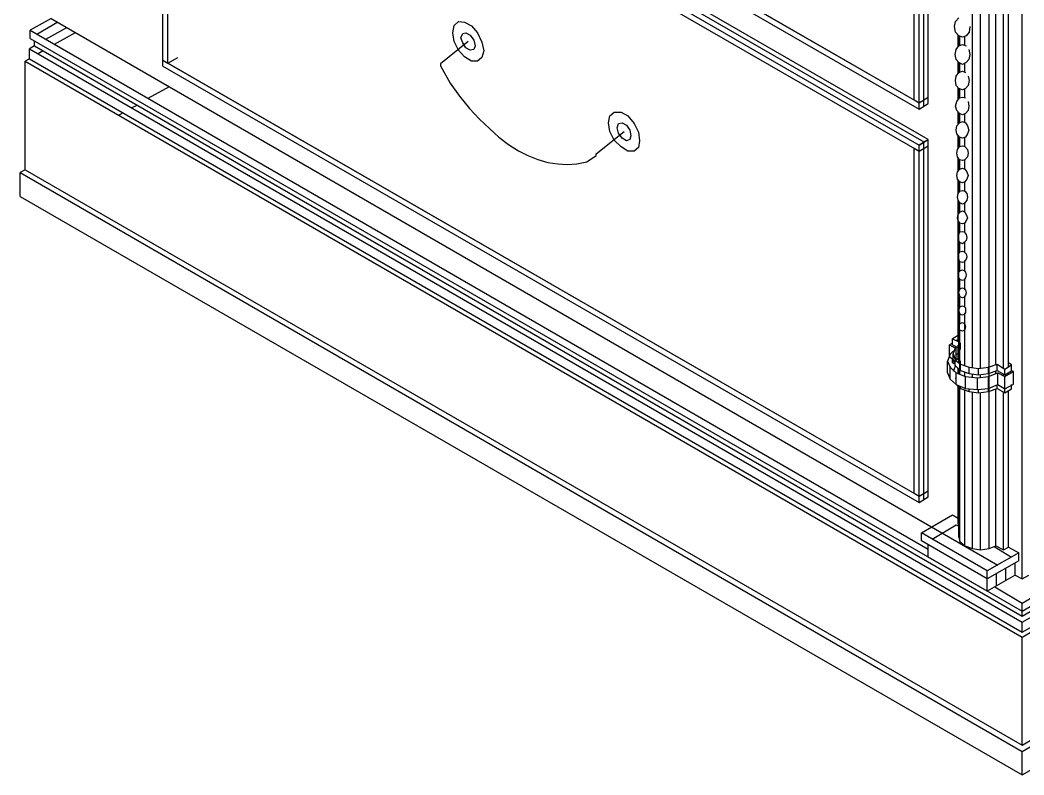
# Model space of a CAD drawing. Header units: inches. Extents: x 0.3 to 16.2, y 0.3 to 11.4.
# Drawn here: x 3.06 to 3.696, y 0.775 to 1.254 of the extents above; entities that cross this region are included whole.
import ezdxf

# ---------------------------------------------------------------- set-up
doc = ezdxf.new("R2010")
doc.units = ezdxf.units.IN
doc.header["$LTSCALE"] = 0.009843
doc.header["$MEASUREMENT"] = 0
doc.layers.add('GEOMETRY', color=7, linetype='Continuous')

msp = doc.modelspace()

# ---------------------------------------------------------------- linework, layer by layer
at = {"layer": 'GEOMETRY'}
for p, q in [((3.69528, 0.89921), (3.69528, 1.58504)), ((3.15039, 1.47795), (3.62992, 1.20118)), ((3.15039, 1.47795), (3.62992, 1.20118)), ((3.15039, 1.47402), (3.62992, 1.19724)), ((3.15354, 1.47598), (3.62992, 1.20118)), ((3.15354, 1.45315), (3.63307, 1.17638)), ((3.15354, 1.45315), (3.63307, 1.17638)), ((3.63583, 1.17795), (3.1563, 1.45472)), ((3.63583, 1.17795), (3.1563, 1.45472)), ((3.15039, 1.45118), (3.62992, 1.17441)), ((3.15039, 1.45118), (3.62992, 1.17441)), ((3.15039, 1.44724), (3.62992, 1.17047)), ((3.15039, 1.22835), (3.15039, 1.44724)), ((3.15354, 1.22638), (3.15354, 1.44567)), ((3.15354, 1.23031), (3.15354, 1.44567)), ((3.67441, 0.9185), (3.67441, 1.44213)), ((3.67874, 1.03504), (3.67874, 1.42638)), ((3.66378, 1.03307), (3.66378, 1.42402)), ((3.6689, 1.03268), (3.6689, 1.42402)), ((3.68346, 1.03307), (3.68346, 1.42441)), ((3.68661, 1.03386), (3.68661, 1.4248)), ((3.63307, 1.19921), (3.63307, 1.40079)), ((3.63583, 1.20079), (3.63583, 1.40236)), ((3.62677, 1.20315), (3.62677, 1.39685)), ((3.62992, 1.20118), (3.62992, 1.39488)), ((3.63583, 1.20472), (3.63583, 1.39843)), ((3.69528, 0.87874), (4.52126, 1.35551)), ((3.69528, 0.87559), (4.51575, 1.34921)), ((3.69528, 0.87165), (4.52244, 1.34921)), ((3.69528, 0.87165), (4.52244, 1.34921)), ((3.69528, 0.86535), (4.52244, 1.34291)), ((3.69528, 0.8622), (4.52795, 1.34291)), ((3.69528, 0.8622), (4.52795, 1.34291)), ((3.69528, 0.7937), (4.52795, 1.27441)), ((3.69528, 0.78976), (4.53465, 1.27441)), ((3.69528, 0.78976), (4.53465, 1.27441)), ((3.07953, 1.25472), (3.06614, 1.24724)), ((3.07953, 1.25472), (3.67992, 0.90787)), ((3.65315, 1.25276), (3.65512, 1.25512)), ((3.69528, 0.7748), (4.53465, 1.25906)), ((3.08386, 1.25236), (3.07047, 1.24449)), ((3.08937, 1.24882), (3.07598, 1.24134)), ((3.33425, 1.24567), (3.33504, 1.25039)), ((3.33504, 1.25039), (3.3378, 1.25276)), ((3.3378, 1.25276), (3.34173, 1.25236)), ((3.34173, 1.25236), (3.34606, 1.25)), ((3.34606, 1.25), (3.35, 1.24567)), ((3.65236, 1.24961), (3.65315, 1.25276)), ((3.65315, 1.24606), (3.65236, 1.24961)), ((3.6622, 1.24961), (3.66181, 1.24606)), ((3.06614, 1.24724), (3.63583, 0.91811)), ((3.06614, 1.24724), (3.63583, 0.91811)), ((3.06614, 1.24213), (3.06614, 1.24724)), ((3.06614, 1.24213), (3.69528, 0.87874)), ((3.09488, 1.24567), (3.0815, 1.23819)), ((3.33504, 1.24016), (3.33425, 1.24567)), ((3.33937, 1.24252), (3.34055, 1.24528)), ((3.34055, 1.23937), (3.33937, 1.24252)), ((3.34055, 1.24528), (3.34252, 1.24567)), ((3.34252, 1.24567), (3.34528, 1.24409)), ((3.34528, 1.24409), (3.34764, 1.24094)), ((3.35, 1.24567), (3.35276, 1.23976)), ((3.65512, 1.2437), (3.65315, 1.24606)), ((3.65472, 1.23701), (3.65472, 1.24409)), ((3.65748, 1.24291), (3.65512, 1.2437)), ((3.65512, 1.2374), (3.65512, 1.2437)), ((3.65591, 1.2378), (3.65591, 1.24331)), ((3.65984, 1.2437), (3.65748, 1.24291)), ((3.65906, 1.2378), (3.65906, 1.24331)), ((3.65906, 1.2378), (3.65906, 1.24331)), ((3.66181, 1.24606), (3.65984, 1.2437)), ((3.0689, 1.2374), (3.06575, 1.23543)), ((3.06575, 1.23543), (3.69528, 0.87165)), ((3.06575, 1.23543), (3.69528, 0.87165)), ((3.06575, 1.22913), (3.06575, 1.23543)), ((3.0689, 1.2374), (3.0689, 1.24055)), ((3.0689, 1.2374), (3.69528, 0.87559)), ((3.34409, 1.24016), (3.32638, 1.22598)), ((3.3378, 1.23465), (3.33504, 1.24016)), ((3.34252, 1.23622), (3.34055, 1.23937)), ((3.34528, 1.23465), (3.34252, 1.23622)), ((3.34764, 1.23504), (3.34528, 1.23465)), ((3.34764, 1.24094), (3.34843, 1.2374)), ((3.34843, 1.2374), (3.34764, 1.23504)), ((3.35276, 1.23976), (3.35394, 1.23425)), ((3.65276, 1.23189), (3.65354, 1.23504)), ((3.65354, 1.23504), (3.65512, 1.2374)), ((3.65512, 1.2374), (3.65748, 1.23819)), ((3.65748, 1.23819), (3.65984, 1.2374)), ((3.66142, 1.23504), (3.6622, 1.23189)), ((3.06575, 1.22913), (3.06299, 1.22756)), ((3.06575, 1.22913), (3.69528, 0.86535)), ((3.07441, 1.23425), (3.07126, 1.23228)), ((3.15354, 1.22638), (3.15984, 1.22992)), ((3.34173, 1.23031), (3.3378, 1.23465)), ((3.34606, 1.22756), (3.34173, 1.23031)), ((3.35276, 1.22992), (3.35, 1.22756)), ((3.35394, 1.23425), (3.35276, 1.22992)), ((3.65354, 1.22874), (3.65276, 1.23189)), ((3.65512, 1.22677), (3.65354, 1.22874)), ((3.66142, 1.22874), (3.65984, 1.22677)), ((3.6622, 1.23189), (3.66142, 1.22874)), ((3.06299, 1.22756), (3.69528, 0.8622)), ((3.06299, 1.22756), (3.69528, 0.8622)), ((3.06299, 1.15866), (3.06299, 1.22756)), ((3.15039, 1.22835), (3.62992, 0.95157)), ((3.15039, 1.22835), (3.62992, 0.95157)), ((3.15039, 1.22835), (3.15354, 1.22638)), ((3.15039, 1.22441), (3.15039, 1.22835)), ((3.15039, 1.22441), (3.62992, 0.94764)), ((3.15354, 1.22638), (3.62992, 0.95157)), ((3.32638, 1.22598), (3.32638, 1.2248)), ((3.32638, 1.2248), (3.33268, 1.21378)), ((3.35, 1.22756), (3.34606, 1.22756)), ((3.65472, 1.21969), (3.65472, 1.22717)), ((3.65748, 1.22559), (3.65512, 1.22677)), ((3.65512, 1.22008), (3.65512, 1.22677)), ((3.65591, 1.22087), (3.65591, 1.22638)), ((3.65984, 1.22677), (3.65748, 1.22559)), ((3.65906, 1.22047), (3.65906, 1.22638)), ((3.65906, 1.22047), (3.65906, 1.22638)), ((3.65315, 1.21535), (3.65354, 1.21811)), ((3.65354, 1.21811), (3.65512, 1.22047)), ((3.65512, 1.22047), (3.65748, 1.22126)), ((3.65748, 1.22126), (3.65945, 1.22047)), ((3.66102, 1.21811), (3.66181, 1.21535)), ((3.15433, 1.21142), (3.14094, 1.20394)), ((3.33268, 1.21378), (3.33858, 1.20551)), ((3.65354, 1.2122), (3.65315, 1.21535)), ((3.65512, 1.21024), (3.65354, 1.2122)), ((3.65472, 1.20315), (3.65472, 1.21102)), ((3.65512, 1.20354), (3.65512, 1.21063)), ((3.65748, 1.20945), (3.65512, 1.21024)), ((3.65591, 1.20433), (3.65591, 1.20984)), ((3.65945, 1.21024), (3.65748, 1.20945)), ((3.65906, 1.20433), (3.65906, 1.21024)), ((3.65906, 1.20433), (3.65906, 1.21024)), ((3.66102, 1.2122), (3.65945, 1.21024)), ((3.66181, 1.21535), (3.66102, 1.2122)), ((3.33858, 1.20551), (3.34488, 1.19764)), ((3.62992, 1.20118), (3.63583, 1.20472)), ((3.62992, 1.20118), (3.63583, 1.20472)), ((3.62992, 1.20118), (3.63583, 1.20472)), ((3.63583, 1.20079), (3.63583, 1.20472)), ((3.65394, 1.20197), (3.65551, 1.20433)), ((3.65551, 1.20433), (3.65748, 1.20472)), ((3.65748, 1.20472), (3.65945, 1.20433)), ((3.13386, 1.19961), (3.13071, 1.19803)), ((3.34488, 1.19764), (3.35118, 1.19094)), ((3.62677, 1.20315), (3.62992, 1.20118)), ((3.62992, 1.19724), (3.62992, 1.20118)), ((3.62992, 1.19724), (3.63583, 1.20079)), ((3.63307, 1.19921), (3.63583, 1.20079)), ((3.65315, 1.19921), (3.65394, 1.20197)), ((3.65394, 1.19646), (3.65315, 1.19921)), ((3.66102, 1.20197), (3.66142, 1.19921)), ((3.66142, 1.19921), (3.66102, 1.19646)), ((3.1252, 1.19488), (3.12244, 1.19331)), ((3.35118, 1.19094), (3.35748, 1.18504)), ((3.43307, 1.18858), (3.43386, 1.19291)), ((3.43386, 1.19291), (3.43661, 1.19528)), ((3.43661, 1.19528), (3.44094, 1.19528)), ((3.44094, 1.19528), (3.44528, 1.19291)), ((3.44528, 1.19291), (3.44921, 1.18819)), ((3.65551, 1.19449), (3.65394, 1.19646)), ((3.65472, 1.1874), (3.65472, 1.19567)), ((3.65512, 1.1878), (3.65512, 1.19528)), ((3.65748, 1.1937), (3.65551, 1.19449)), ((3.65591, 1.18858), (3.65591, 1.19449)), ((3.65945, 1.19449), (3.65748, 1.1937)), ((3.65906, 1.18858), (3.65906, 1.19449)), ((3.65906, 1.18858), (3.65906, 1.19449)), ((3.66102, 1.19646), (3.65945, 1.19449)), ((3.35748, 1.18504), (3.36339, 1.17953)), ((3.43386, 1.18307), (3.43307, 1.18858)), ((3.43858, 1.18543), (3.43937, 1.18819)), ((3.43937, 1.18189), (3.43858, 1.18543)), ((3.43937, 1.18819), (3.44173, 1.18858)), ((3.44173, 1.18858), (3.44449, 1.18701)), ((3.44449, 1.18701), (3.44646, 1.18386)), ((3.44921, 1.18819), (3.45197, 1.18268)), ((3.65354, 1.18386), (3.65394, 1.18661)), ((3.65394, 1.18661), (3.65551, 1.18858)), ((3.65551, 1.18858), (3.65748, 1.18937)), ((3.65748, 1.18937), (3.65945, 1.18858)), ((3.65945, 1.18858), (3.66063, 1.18661)), ((3.66063, 1.18661), (3.66142, 1.18386)), ((3.36339, 1.17953), (3.36969, 1.1748)), ((3.4252, 1.1689), (3.44291, 1.18307)), ((3.43661, 1.17756), (3.43386, 1.18307)), ((3.44173, 1.17874), (3.43937, 1.18189)), ((3.44449, 1.17717), (3.44173, 1.17874)), ((3.44646, 1.17795), (3.44449, 1.17717)), ((3.44646, 1.18386), (3.44724, 1.18031)), ((3.44724, 1.18031), (3.44646, 1.17795)), ((3.45197, 1.18268), (3.45276, 1.17717)), ((3.62992, 1.17441), (3.63583, 1.17795)), ((3.62992, 1.17441), (3.63583, 1.17795)), ((3.63307, 1.17638), (3.63583, 1.17795)), ((3.63307, 1.17638), (3.63583, 1.17795)), ((3.63583, 0.95118), (3.63583, 1.17795)), ((3.63583, 1.17402), (3.63583, 1.17795)), ((3.65394, 1.1815), (3.65354, 1.18386)), ((3.65551, 1.17953), (3.65394, 1.1815)), ((3.65472, 1.17244), (3.65472, 1.18071)), ((3.65512, 1.17283), (3.65512, 1.18031)), ((3.65748, 1.17874), (3.65551, 1.17953)), ((3.65591, 1.17362), (3.65591, 1.17913)), ((3.65945, 1.17953), (3.65748, 1.17874)), ((3.65906, 1.17362), (3.65906, 1.17953)), ((3.65906, 1.17362), (3.65906, 1.17953)), ((3.66063, 1.1815), (3.65945, 1.17953)), ((3.66142, 1.18386), (3.66063, 1.1815)), ((3.36969, 1.1748), (3.37598, 1.17087)), ((3.44094, 1.17323), (3.43661, 1.17756)), ((3.44528, 1.17047), (3.44094, 1.17323)), ((3.45197, 1.17283), (3.44921, 1.17047)), ((3.45276, 1.17717), (3.45197, 1.17283)), ((3.62677, 1.17244), (3.62992, 1.17047)), ((3.62677, 1.17244), (3.62992, 1.17047)), ((3.62677, 0.95354), (3.62677, 1.17244)), ((3.63268, 1.17598), (3.62992, 1.17441)), ((3.62992, 1.17047), (3.62992, 1.17441)), ((3.62992, 1.17047), (3.63583, 1.17402)), ((3.62992, 1.17047), (3.63583, 1.17402)), ((3.62992, 1.17047), (3.63583, 1.17402)), ((3.63307, 0.94961), (3.63307, 1.17638)), ((3.63583, 0.95512), (3.63583, 1.17402)), ((3.65394, 1.16929), (3.65433, 1.17165)), ((3.65433, 1.17165), (3.65551, 1.17362)), ((3.65551, 1.17362), (3.65748, 1.17402)), ((3.65748, 1.17402), (3.65906, 1.17362)), ((3.65906, 1.17362), (3.66063, 1.17165)), ((3.66063, 1.17165), (3.66102, 1.16929)), ((3.37598, 1.17087), (3.38189, 1.16772)), ((3.38189, 1.16772), (3.38819, 1.16535)), ((3.38819, 1.16535), (3.39449, 1.16339)), ((3.41929, 1.16378), (3.4252, 1.16772)), ((3.4252, 1.16772), (3.4252, 1.1689)), ((3.44921, 1.17047), (3.44528, 1.17047)), ((3.62992, 0.95157), (3.62992, 1.17047)), ((3.65433, 1.16693), (3.65394, 1.16929)), ((3.65551, 1.16496), (3.65433, 1.16693)), ((3.65472, 1.15787), (3.65472, 1.16614)), ((3.65512, 1.15827), (3.65512, 1.16575)), ((3.66063, 1.16693), (3.65906, 1.16496)), ((3.66102, 1.16929), (3.66063, 1.16693)), ((3.06299, 1.15866), (3.05984, 1.15709)), ((3.06299, 1.15866), (3.69528, 0.7937)), ((3.39449, 1.16339), (3.40079, 1.1626)), ((3.40079, 1.1626), (3.40669, 1.1622)), ((3.40669, 1.1622), (3.41299, 1.1626)), ((3.41299, 1.1626), (3.41929, 1.16378)), ((3.65433, 1.15748), (3.65591, 1.15906)), ((3.65748, 1.16457), (3.65551, 1.16496)), ((3.65591, 1.15906), (3.65591, 1.16496)), ((3.65591, 1.15906), (3.65748, 1.15984)), ((3.65906, 1.16496), (3.65748, 1.16457)), ((3.65748, 1.15984), (3.65906, 1.15906)), ((3.65906, 1.15906), (3.65906, 1.16496)), ((3.65906, 1.15906), (3.65906, 1.16496)), ((3.65906, 1.15906), (3.66024, 1.15748)), ((3.05984, 1.15709), (3.69528, 0.78976)), ((3.05984, 1.15709), (3.69528, 0.78976)), ((3.05984, 1.14173), (3.05984, 1.15709)), ((3.65394, 1.15512), (3.65433, 1.15748)), ((3.65433, 1.15276), (3.65394, 1.15512)), ((3.65591, 1.15118), (3.65433, 1.15276)), ((3.65472, 1.1437), (3.65472, 1.15236)), ((3.66024, 1.15276), (3.65906, 1.15118)), ((3.66024, 1.15748), (3.66102, 1.15512)), ((3.66102, 1.15512), (3.66024, 1.15276)), ((3.65512, 1.14409), (3.65512, 1.15197)), ((3.65748, 1.15039), (3.65591, 1.15118)), ((3.65591, 1.14528), (3.65591, 1.15118)), ((3.65906, 1.15118), (3.65748, 1.15039)), ((3.65906, 1.14528), (3.65906, 1.15118)), ((3.65906, 1.14528), (3.65906, 1.15118)), ((3.05984, 1.14173), (3.69528, 0.7748)), ((3.65433, 1.14134), (3.65472, 1.1437)), ((3.65472, 1.13937), (3.65433, 1.14134)), ((3.65472, 1.1437), (3.65591, 1.14528)), ((3.65591, 1.14528), (3.65748, 1.14567)), ((3.65748, 1.14567), (3.65906, 1.14528)), ((3.65906, 1.14528), (3.66024, 1.1437)), ((3.66024, 1.1437), (3.66063, 1.14134)), ((3.66063, 1.14134), (3.66024, 1.13937)), ((3.65591, 1.1378), (3.65472, 1.13937)), ((3.65472, 1.04961), (3.65472, 1.13937)), ((3.65512, 1.13071), (3.65512, 1.13898)), ((3.65748, 1.13701), (3.65591, 1.1378)), ((3.65591, 1.13189), (3.65591, 1.1378)), ((3.65906, 1.1378), (3.65748, 1.13701)), ((3.66024, 1.13937), (3.65906, 1.1378)), ((3.65906, 1.13189), (3.65906, 1.1378)), ((3.65906, 1.13189), (3.65906, 1.1378)), ((3.65433, 1.12835), (3.65472, 1.13031)), ((3.65472, 1.12638), (3.65433, 1.12835)), ((3.65472, 1.13031), (3.65591, 1.13189)), ((3.65591, 1.13189), (3.65748, 1.13268)), ((3.65748, 1.13268), (3.65906, 1.13189)), ((3.65906, 1.13189), (3.65984, 1.13031)), ((3.65984, 1.13031), (3.66063, 1.12835)), ((3.66063, 1.12835), (3.65984, 1.12638)), ((3.65591, 1.1248), (3.65472, 1.12638)), ((3.65512, 1.03661), (3.65512, 1.12638)), ((3.65748, 1.12441), (3.65591, 1.1248)), ((3.65591, 1.11929), (3.65591, 1.1248)), ((3.65906, 1.1248), (3.65748, 1.12441)), ((3.65984, 1.12638), (3.65906, 1.1248)), ((3.65906, 1.1189), (3.65906, 1.1252)), ((3.65906, 1.1189), (3.65906, 1.1252)), ((3.65472, 1.11575), (3.65512, 1.11772)), ((3.65512, 1.11378), (3.65472, 1.11575)), ((3.65512, 1.11772), (3.65591, 1.11929)), ((3.65591, 1.11929), (3.65748, 1.11969)), ((3.65748, 1.11969), (3.65866, 1.11929)), ((3.65866, 1.11929), (3.65984, 1.11772)), ((3.65984, 1.11772), (3.66024, 1.11575)), ((3.66024, 1.11575), (3.65984, 1.11378)), ((3.65591, 1.1126), (3.65512, 1.11378)), ((3.65748, 1.11181), (3.65591, 1.1126)), ((3.65591, 1.10669), (3.65591, 1.1126)), ((3.65866, 1.1126), (3.65748, 1.11181)), ((3.65984, 1.11378), (3.65866, 1.1126)), ((3.65906, 1.1063), (3.65906, 1.11299)), ((3.65906, 1.1063), (3.65906, 1.11299)), ((3.65472, 1.10354), (3.65512, 1.10551)), ((3.65512, 1.10197), (3.65472, 1.10354)), ((3.65512, 1.10551), (3.65591, 1.10669)), ((3.65591, 1.10039), (3.65512, 1.10197)), ((3.65591, 1.10669), (3.65748, 1.10709)), ((3.65748, 1.10709), (3.65866, 1.10669)), ((3.65866, 1.10669), (3.65984, 1.10551)), ((3.65984, 1.10197), (3.65866, 1.10039)), ((3.65984, 1.10551), (3.66024, 1.10354)), ((3.66024, 1.10354), (3.65984, 1.10197)), ((3.65591, 1.09449), (3.65591, 1.10079)), ((3.65748, 1.1), (3.65591, 1.10039)), ((3.6563, 1.09488), (3.65748, 1.09528)), ((3.65866, 1.10039), (3.65748, 1.1)), ((3.65748, 1.09528), (3.65866, 1.09488)), ((3.65906, 1.09449), (3.65906, 1.10118)), ((3.65906, 1.09449), (3.65906, 1.10118)), ((3.65512, 1.0937), (3.6563, 1.09488)), ((3.65512, 1.09213), (3.65512, 1.0937)), ((3.65512, 1.09016), (3.65512, 1.09213)), ((3.6563, 1.08898), (3.65512, 1.09016)), ((3.65591, 1.08307), (3.65591, 1.08937)), ((3.65748, 1.08858), (3.6563, 1.08898)), ((3.65866, 1.08898), (3.65748, 1.08858)), ((3.65866, 1.09488), (3.65945, 1.0937)), ((3.65945, 1.09016), (3.65866, 1.08898)), ((3.65906, 1.08268), (3.65906, 1.08937)), ((3.65906, 1.08268), (3.65906, 1.08937)), ((3.65945, 1.0937), (3.65984, 1.09213)), ((3.65984, 1.09213), (3.65945, 1.09016)), ((3.65512, 1.08071), (3.65551, 1.08228)), ((3.65551, 1.08228), (3.6563, 1.08346)), ((3.6563, 1.08346), (3.65748, 1.08386)), ((3.65748, 1.08386), (3.65866, 1.08346)), ((3.65866, 1.08346), (3.65945, 1.08228)), ((3.65945, 1.08228), (3.65984, 1.08071)), ((3.65551, 1.07913), (3.65512, 1.08071)), ((3.6563, 1.07795), (3.65551, 1.07913)), ((3.65591, 1.07165), (3.65591, 1.07795)), ((3.65748, 1.07756), (3.6563, 1.07795)), ((3.65866, 1.07795), (3.65748, 1.07756)), ((3.65945, 1.07913), (3.65866, 1.07795)), ((3.65906, 1.07165), (3.65906, 1.07835)), ((3.65906, 1.07165), (3.65906, 1.07835)), ((3.65984, 1.08071), (3.65945, 1.07913)), ((3.65512, 1.06969), (3.65551, 1.07126)), ((3.65551, 1.06811), (3.65512, 1.06969)), ((3.65551, 1.07126), (3.6563, 1.07205)), ((3.6563, 1.07205), (3.65748, 1.07244)), ((3.65748, 1.07244), (3.65866, 1.07205)), ((3.65866, 1.07205), (3.65945, 1.07126)), ((3.65945, 1.07126), (3.65945, 1.06969)), ((3.65945, 1.06969), (3.65945, 1.06811)), ((3.6563, 1.06693), (3.65551, 1.06811)), ((3.65591, 1.06102), (3.65591, 1.06732)), ((3.65748, 1.06654), (3.6563, 1.06693)), ((3.65866, 1.06693), (3.65748, 1.06654)), ((3.65945, 1.06811), (3.65866, 1.06693)), ((3.65906, 1.03425), (3.65906, 1.06772)), ((3.65906, 1.03425), (3.65906, 1.06772)), ((3.65551, 1.06063), (3.6563, 1.06142)), ((3.65551, 1.05906), (3.65551, 1.06063)), ((3.65551, 1.05748), (3.65551, 1.05906)), ((3.6563, 1.05669), (3.65551, 1.05748)), ((3.65591, 1.02913), (3.65591, 1.05709)), ((3.6563, 1.06142), (3.65748, 1.06181)), ((3.65748, 1.06181), (3.65827, 1.06142)), ((3.65827, 1.06142), (3.65906, 1.06063)), ((3.65906, 1.05748), (3.65827, 1.05669)), ((3.65906, 1.06063), (3.65945, 1.05906)), ((3.65945, 1.05906), (3.65906, 1.05748)), ((3.65472, 1.05354), (3.65118, 1.05157)), ((3.65118, 1.05157), (3.65512, 1.04961)), ((3.65118, 1.05157), (3.65512, 1.04961)), ((3.65118, 1.04764), (3.65118, 1.05157)), ((3.65472, 1.05079), (3.65354, 1.05039)), ((3.65748, 1.0563), (3.6563, 1.05669)), ((3.65827, 1.05669), (3.65748, 1.0563)), ((3.65118, 1.04882), (3.64921, 1.04764)), ((3.64921, 1.04764), (3.65354, 1.04528)), ((3.64921, 1.04764), (3.65354, 1.04528)), ((3.64921, 1.04016), (3.64921, 1.04764)), ((3.65354, 1.04528), (3.64961, 1.04173)), ((3.65118, 1.04764), (3.65512, 1.04567)), ((3.65276, 1.04567), (3.65157, 1.04213)), ((3.65512, 1.04764), (3.65276, 1.04567)), ((3.65354, 1.0374), (3.65354, 1.04528)), ((3.65472, 1.03819), (3.65472, 1.04567)), ((3.65591, 1.04882), (3.6563, 1.04882)), ((3.65591, 1.04882), (3.6563, 1.04882)), ((3.6563, 1.04882), (3.65591, 1.04843)), ((3.65591, 1.04488), (3.6563, 1.04488)), ((3.6563, 1.04488), (3.6563, 1.04882)), ((3.64961, 1.04173), (3.64803, 1.0374)), ((3.64921, 1.04016), (3.65157, 1.03858)), ((3.65118, 1.03622), (3.65118, 1.03898)), ((3.65157, 1.04213), (3.65276, 1.03819)), ((3.65157, 1.04213), (3.65276, 1.03819)), ((3.65157, 1.03819), (3.65157, 1.04213)), ((3.65157, 1.03819), (3.65276, 1.03465)), ((3.65276, 1.03819), (3.65354, 1.0374)), ((3.65276, 1.03465), (3.65276, 1.03819)), ((3.65276, 1.03819), (3.6563, 1.03543)), ((3.65276, 1.03819), (3.6563, 1.03543)), ((3.65472, 1.04213), (3.65354, 1.04134)), ((3.65354, 1.03898), (3.65512, 1.03819)), ((3.65354, 1.03898), (3.65512, 1.03819)), ((3.64803, 1.0374), (3.64961, 1.03346)), ((3.64803, 1.0374), (3.64961, 1.03346)), ((3.64803, 1.02992), (3.64803, 1.0374)), ((3.64961, 1.02598), (3.64961, 1.03346)), ((3.64961, 1.03346), (3.65354, 1.02992)), ((3.64961, 1.03346), (3.65354, 1.02992)), ((3.65118, 1.03622), (3.65276, 1.03543)), ((3.65276, 1.03425), (3.65157, 1.03071)), ((3.65276, 1.03465), (3.6563, 1.0315)), ((3.65315, 1.03425), (3.65276, 1.03425)), ((3.65472, 1.02953), (3.65472, 1.03307)), ((3.65512, 1.02953), (3.65512, 1.03268)), ((3.65591, 1.0374), (3.6563, 1.0374)), ((3.65591, 1.0374), (3.6563, 1.0374)), ((3.6563, 1.0374), (3.65591, 1.03701)), ((3.6563, 1.03346), (3.6563, 1.0374)), ((3.6563, 1.0315), (3.6563, 1.03543)), ((3.6563, 1.03543), (3.66181, 1.03346)), ((3.6563, 1.03543), (3.66181, 1.03346)), ((3.6563, 1.0315), (3.66181, 1.02953)), ((3.66181, 1.02953), (3.66181, 1.03346)), ((3.66181, 1.03346), (3.66772, 1.03268)), ((3.66181, 1.03346), (3.66772, 1.03268)), ((3.66772, 1.03268), (3.67402, 1.03346)), ((3.66772, 1.03268), (3.67402, 1.03346)), ((3.66772, 1.02874), (3.66772, 1.03268)), ((3.67402, 1.03346), (3.67953, 1.03543)), ((3.67402, 1.03346), (3.67953, 1.03543)), ((3.67402, 1.02953), (3.67402, 1.03346)), ((3.67402, 1.02953), (3.67953, 1.0315)), ((3.67953, 1.0315), (3.67953, 1.03543)), ((3.67953, 1.03543), (3.68425, 1.03228)), ((3.67953, 1.03543), (3.68425, 1.03228)), ((3.67953, 1.0315), (3.68425, 1.02874)), ((3.68425, 1.03228), (3.68858, 1.03504)), ((3.68425, 1.03228), (3.68858, 1.03504)), ((3.68425, 1.02874), (3.68425, 1.03228)), ((3.68858, 1.03504), (3.68661, 1.03622)), ((3.68858, 1.0311), (3.68858, 1.03504)), ((3.64803, 1.02992), (3.64961, 1.02598)), ((3.64961, 1.02598), (3.65354, 1.02244)), ((3.65276, 1.02677), (3.65354, 1.02638)), ((3.65276, 1.02677), (3.65354, 1.02638)), ((3.65354, 1.02244), (3.65354, 1.02992)), ((3.65354, 1.02992), (3.65945, 1.02756)), ((3.65354, 1.02992), (3.65945, 1.02756)), ((3.65906, 1.02795), (3.65906, 1.03031)), ((3.65906, 1.02795), (3.65906, 1.03031)), ((3.65945, 1.02008), (3.65945, 1.02756)), ((3.65945, 1.02756), (3.66693, 1.02677)), ((3.65945, 1.02756), (3.66693, 1.02677)), ((3.66181, 1.02953), (3.66772, 1.02874)), ((3.66378, 1.02717), (3.66378, 1.02913)), ((3.66693, 1.02677), (3.67402, 1.02756)), ((3.66693, 1.02677), (3.67402, 1.02756)), ((3.66693, 1.01929), (3.66693, 1.02677)), ((3.66772, 1.02874), (3.67402, 1.02953)), ((3.6689, 1.02717), (3.6689, 1.02874)), ((3.67402, 1.02756), (3.67992, 1.02992)), ((3.67402, 1.02756), (3.67992, 1.02992)), ((3.67402, 1.02008), (3.67402, 1.02756)), ((3.67874, 1.02953), (3.67874, 1.0311)), ((3.67992, 1.02244), (3.67992, 1.02992)), ((3.67992, 1.02992), (3.68425, 1.02756)), ((3.67992, 1.02992), (3.68425, 1.02756)), ((3.68346, 1.02795), (3.68346, 1.02913)), ((3.68425, 1.02874), (3.68858, 1.0311)), ((3.68425, 1.02756), (3.68976, 1.03071)), ((3.68425, 1.02756), (3.68976, 1.03071)), ((3.68425, 1.01969), (3.68425, 1.02756)), ((3.68661, 1.02874), (3.68661, 1.02992)), ((3.68976, 1.03071), (3.68858, 1.0311)), ((3.68976, 1.02283), (3.68976, 1.03071)), ((3.65276, 1.02323), (3.6563, 1.02008)), ((3.65354, 1.02244), (3.65945, 1.02008)), ((3.65472, 0.93386), (3.65472, 1.02165)), ((3.65512, 0.92559), (3.65512, 1.02126)), ((3.65591, 0.92283), (3.65591, 1.02126)), ((3.6563, 1.02008), (3.6563, 1.02126)), ((3.6563, 1.02008), (3.66181, 1.01811)), ((3.65906, 0.92008), (3.65906, 1.0189)), ((3.65906, 0.9315), (3.65906, 1.0189)), ((3.65945, 1.02008), (3.66693, 1.01929)), ((3.66181, 1.01811), (3.66181, 1.01969)), ((3.66693, 1.01929), (3.67402, 1.02008)), ((3.66772, 1.01732), (3.66772, 1.01929)), ((3.67402, 1.02008), (3.67992, 1.02244)), ((3.67402, 1.02165), (3.67402, 1.02165)), ((3.67402, 1.01811), (3.67402, 1.02165)), ((3.67402, 1.02165), (3.67402, 1.02165)), ((3.67402, 1.01811), (3.67953, 1.02008)), ((3.67874, 0.92008), (3.67874, 1.01969)), ((3.67953, 1.02402), (3.67992, 1.02362)), ((3.67953, 1.02402), (3.67992, 1.02362)), ((3.67953, 1.02008), (3.67953, 1.02205)), ((3.67953, 1.02008), (3.68425, 1.01732)), ((3.67992, 1.02244), (3.68425, 1.01969)), ((3.68425, 1.01969), (3.68976, 1.02283)), ((3.68425, 1.01732), (3.68425, 1.02087)), ((3.68425, 1.01732), (3.68858, 1.01969)), ((3.68858, 1.01969), (3.68858, 1.02244)), ((3.66181, 1.01811), (3.66772, 1.01732)), ((3.66378, 0.9185), (3.66378, 1.01772)), ((3.66772, 1.01732), (3.67402, 1.01811)), ((3.6689, 0.91772), (3.6689, 1.01732)), ((3.68346, 0.91772), (3.68346, 1.01772)), ((3.68661, 0.91929), (3.68661, 1.0185)), ((3.62992, 0.95157), (3.63583, 0.95512)), ((3.62992, 0.95157), (3.63583, 0.95512)), ((3.62992, 0.95157), (3.63583, 0.95512)), ((3.63583, 0.95118), (3.63583, 0.95512)), ((3.62677, 0.95354), (3.62992, 0.95157)), ((3.62992, 0.94764), (3.62992, 0.95157)), ((3.62992, 0.94764), (3.63583, 0.95118)), ((3.63307, 0.94961), (3.63583, 0.95118)), ((3.6315, 0.92835), (3.65118, 0.93976)), ((3.65118, 0.93976), (3.65472, 0.9378)), ((3.63819, 0.92441), (3.65354, 0.93346)), ((3.65354, 0.93346), (3.65512, 0.93268)), ((3.65472, 0.93386), (3.65512, 0.93386)), ((3.67323, 0.90433), (3.6315, 0.92835)), ((3.67323, 0.90433), (3.6315, 0.92835)), ((3.6315, 0.92323), (3.6315, 0.92835)), ((3.67323, 0.89921), (3.6315, 0.92323)), ((3.65512, 0.92559), (3.65591, 0.92283)), ((3.63583, 0.91299), (3.63583, 0.92087)), ((3.65591, 0.92283), (3.65906, 0.92008)), ((3.65906, 0.92008), (3.66378, 0.9185)), ((3.66378, 0.9185), (3.6689, 0.91772)), ((3.6689, 0.91772), (3.67441, 0.9185)), ((3.67441, 0.9185), (3.67874, 0.92008)), ((3.67756, 0.91969), (3.68858, 0.91299)), ((3.67874, 0.92008), (3.68346, 0.91772)), ((3.68346, 0.91772), (3.68661, 0.91929)), ((3.68661, 0.91929), (3.69331, 0.91575)), ((3.67323, 0.89134), (3.63583, 0.91299)), ((3.69331, 0.91575), (3.67323, 0.90433)), ((3.69331, 0.91575), (3.67323, 0.90433)), ((3.69331, 0.91063), (3.67323, 0.89921)), ((3.69331, 0.91063), (3.69331, 0.91575)), ((3.67323, 0.89921), (3.67323, 0.90433)), ((3.68504, 0.89843), (3.68504, 0.90591)), ((3.69094, 0.90157), (3.69094, 0.90945)), ((3.69094, 0.90157), (3.67323, 0.89134)), ((3.67323, 0.89134), (3.67323, 0.90157)), ((3.67913, 0.89488), (3.67913, 0.90236)), ((3.69094, 0.90157), (3.69528, 0.89921)), ((3.69528, 0.89921), (3.69961, 0.90157)), ((3.67795, 0.89409), (3.69528, 0.88386)), ((3.67795, 0.89409), (3.69528, 0.88386)), ((3.69528, 0.88386), (3.71299, 0.89409)), ((3.69528, 0.88386), (3.71299, 0.89409)), ((3.69528, 0.87874), (3.69528, 0.88386)), ((3.69528, 0.87559), (3.69528, 0.88189)), ((3.69528, 0.86535), (3.69528, 0.87165)), ((3.69528, 0.7937), (3.69528, 0.8622)), ((3.69528, 0.7748), (3.69528, 0.78976))]:
    msp.add_line(p, q, dxfattribs=at)

doc.saveas('drawing.dxf')
